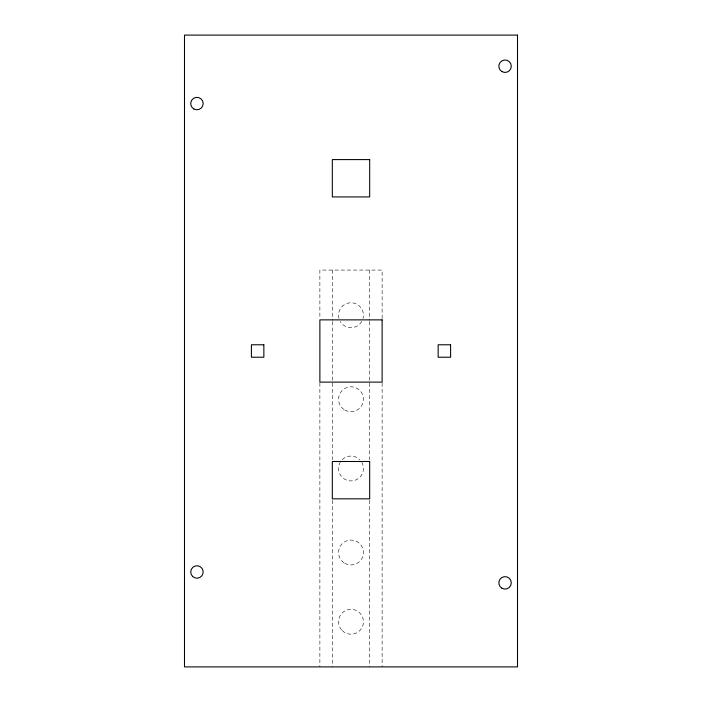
<?xml version="1.0" encoding="UTF-8"?>
<svg xmlns="http://www.w3.org/2000/svg" width="702" height="702" viewBox="0 0 702 702"><rect width="100%" height="100%" fill="white"/><g stroke="black" fill="none" stroke-linecap="round" stroke-linejoin="round"><path stroke-width="0.53" stroke-dasharray="3.51 2.63" d="M382.125 318.489L382.125 270.077L319.875 270.077L319.875 318.313M382.125 382.985L382.125 666.9M369.673 270.077L369.673 320.507M369.673 321.604L369.673 459.722M369.673 500.28L369.673 666.9M332.327 270.077L332.327 320.507M332.327 321.604L332.327 459.722M332.327 500.28L332.327 666.9M319.875 382.985L319.875 666.9M361.784 462.267A12.452 12.452 0 0 1 351 480.94A12.452 12.452 0 0 1 340.216 462.267M342.199 459.687A12.452 12.452 0 0 1 359.801 459.687M338.978 318.427A12.452 12.452 0 0 1 351 302.755A12.452 12.452 0 0 1 363.022 318.427M361.784 321.437A12.452 12.452 0 0 1 340.216 321.437M344.779 410.021A12.452 12.452 0 0 0 363.452 399.245A12.452 12.452 0 0 0 344.779 388.46A12.452 12.452 0 0 0 344.779 410.021M342.199 630.572A12.452 12.452 0 0 0 363.022 624.991A12.452 12.452 0 0 0 347.78 609.748A12.452 12.452 0 0 0 342.199 630.572M344.779 563.302A12.452 12.452 0 0 0 363.452 552.527A12.452 12.452 0 0 0 344.779 541.742A12.452 12.452 0 0 0 344.779 563.302"/><path stroke-width="1.05" d="M517.506 35.1L184.494 35.1L184.494 666.9L517.506 666.9L517.506 35.1M369.673 159.591L332.327 159.591L332.327 196.937L369.673 196.937L369.673 159.591M382.125 319.875L319.875 319.875L319.875 382.125L382.125 382.125L382.125 319.875M263.855 344.779L251.404 344.779L251.404 357.221L263.855 357.221L263.855 344.779M450.596 344.779L438.145 344.779L438.145 357.221L450.596 357.221L450.596 344.779M369.673 461.486L332.327 461.486L332.327 498.832L369.673 498.832L369.673 461.486M501.948 71.613A6.221 6.221 0 0 0 511.284 66.225A6.221 6.221 0 0 0 501.948 60.828A6.221 6.221 0 0 0 501.948 71.613M501.948 588.258A6.221 6.221 0 0 0 511.284 582.871A6.221 6.221 0 0 0 501.948 577.474A6.221 6.221 0 0 0 501.948 588.258M193.831 108.959A6.221 6.221 0 0 0 203.168 103.571A6.221 6.221 0 0 0 193.831 98.183A6.221 6.221 0 0 0 193.831 108.959M192.541 576.377A6.221 6.221 0 0 0 202.957 573.587A6.221 6.221 0 0 0 195.331 565.961A6.221 6.221 0 0 0 192.541 576.377"/></g></svg>
